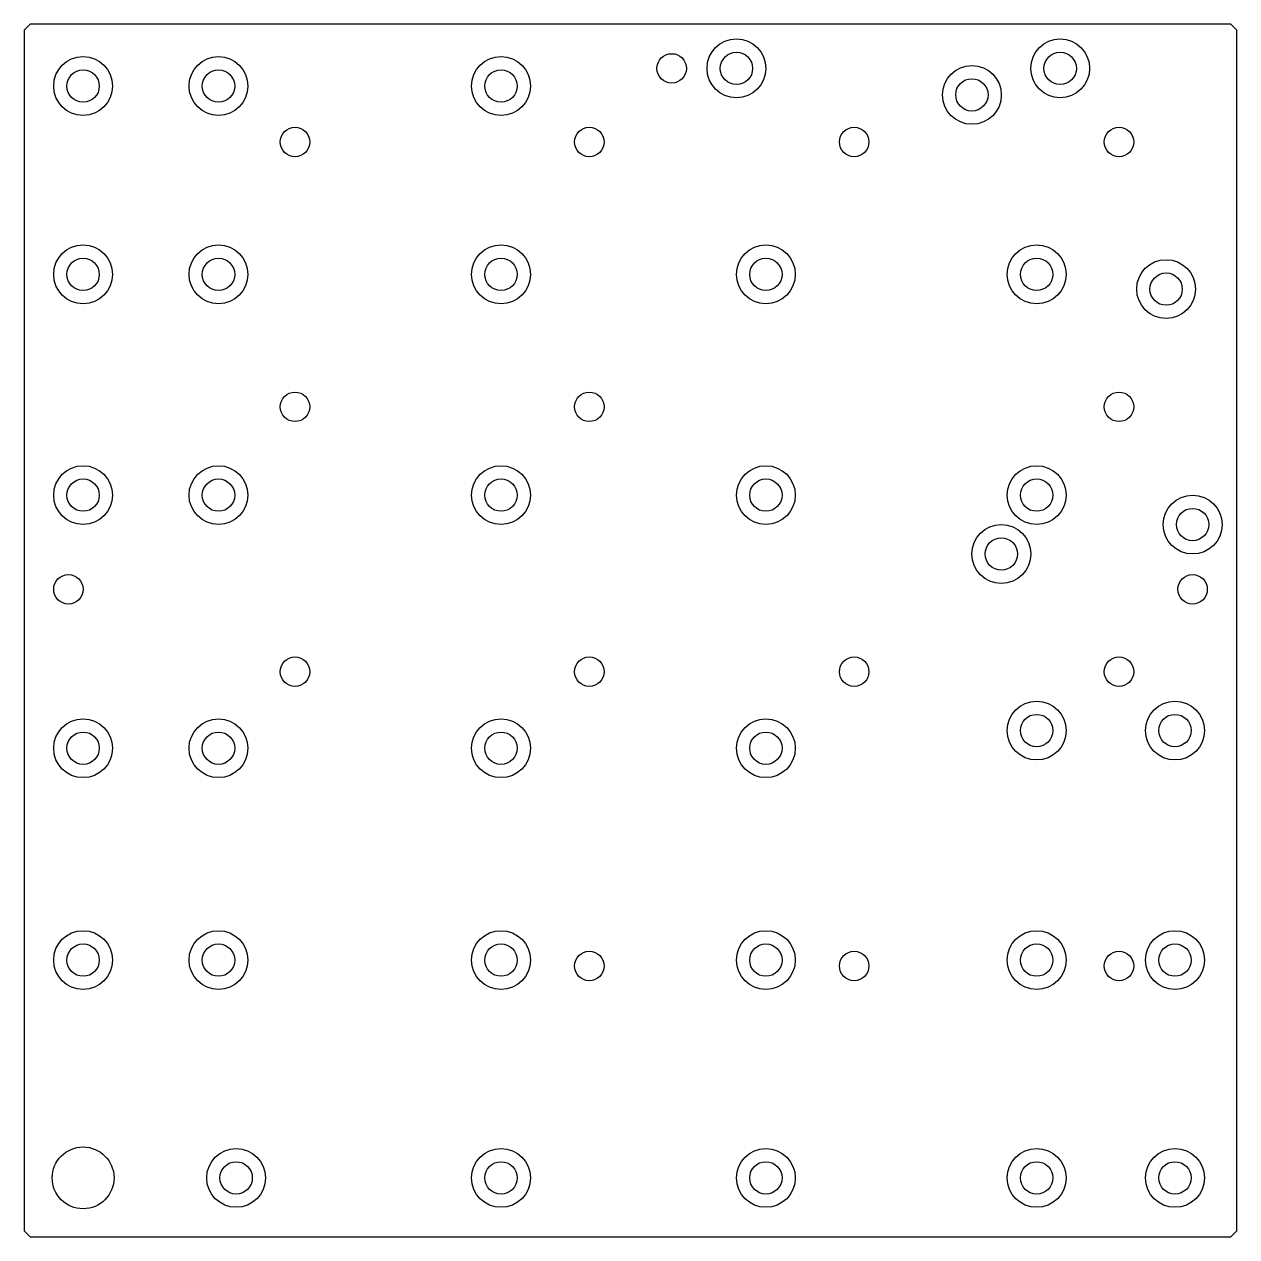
# Model space of a CAD drawing. Header units: millimetres. Extents: x -103 to 103, y -103 to 103.
import ezdxf

# ---------------------------------------------------------------- set-up
doc = ezdxf.new("R2010")
doc.units = ezdxf.units.MM
doc.layers.get('0').update_dxf_attribs({"linetype": 'CONTINUOUS'})

msp = doc.modelspace()

# ---------------------------------------------------------------- linework, layer by layer
msp.add_lwpolyline([(102, -103), (103, -102), (103, 102), (102, 103), (-102, 103), (-103, 102), (-103, -102), (-102, -103)], close=True)
msp.add_lwpolyline([(102, -103), (103, -102), (103, 102), (102, 103), (-102, 103), (-103, 102), (-103, -102), (-102, -103)], close=True)
for centre, radius in [((18, 95.5), 5), ((73, 95.5), 5), ((-93, 92.5), 5), ((-70, 92.5), 5), ((-22, 92.5), 5), ((7, 95.5), 2.5), ((7, 95.5), 2.5), ((18, 95.5), 2.75), ((73, 95.5), 2.75), ((-93, 92.5), 2.75), ((-70, 92.5), 2.75), ((-22, 92.5), 2.75), ((58, 91), 5), ((58, 91), 2.75), ((-57, 83), 2.5), ((-57, 83), 2.5), ((-7, 83), 2.5), ((-7, 83), 2.5), ((38, 83), 2.5), ((38, 83), 2.5), ((83, 83), 2.5), ((83, 83), 2.5), ((-93, 60.5), 5), ((-70, 60.5), 5), ((-22, 60.5), 5), ((23, 60.5), 5), ((69, 60.5), 5), ((-93, 60.5), 2.75), ((-70, 60.5), 2.75), ((-22, 60.5), 2.75), ((23, 60.5), 2.75), ((69, 60.5), 2.75), ((91, 58), 5), ((91, 58), 2.75), ((-57, 38), 2.5), ((-57, 38), 2.5), ((-7, 38), 2.5), ((-7, 38), 2.5), ((83, 38), 2.5), ((83, 38), 2.5), ((-93, 23), 5), ((-70, 23), 5), ((-22, 23), 5), ((23, 23), 5), ((69, 23), 5), ((-93, 23), 2.75), ((-70, 23), 2.75), ((-22, 23), 2.75), ((23, 23), 2.75), ((69, 23), 2.75), ((95.5, 18), 5), ((95.5, 18), 2.75), ((63, 13), 5), ((63, 13), 2.75), ((-95.5, 7), 2.5), ((-95.5, 7), 2.5), ((95.5, 7), 2.5), ((95.5, 7), 2.5), ((-57, -7), 2.5), ((-57, -7), 2.5), ((-7, -7), 2.5), ((-7, -7), 2.5), ((38, -7), 2.5), ((38, -7), 2.5), ((83, -7), 2.5), ((83, -7), 2.5), ((69, -17), 5), ((92.5, -17), 5), ((69, -17), 2.75), ((92.5, -17), 2.75), ((-93, -20), 5), ((-70, -20), 5), ((-22, -20), 5), ((23, -20), 5), ((-93, -20), 2.75), ((-70, -20), 2.75), ((-22, -20), 2.75), ((23, -20), 2.75), ((-93, -56), 5), ((-70, -56), 5), ((-22, -56), 5), ((23, -56), 5), ((69, -56), 5), ((92.5, -56), 5), ((-93, -56), 2.75), ((-70, -56), 2.75), ((-22, -56), 2.75), ((23, -56), 2.75), ((69, -56), 2.75), ((92.5, -56), 2.75), ((-7, -57), 2.5), ((-7, -57), 2.5), ((38, -57), 2.5), ((38, -57), 2.5), ((83, -57), 2.5), ((83, -57), 2.5), ((-93, -93), 5.25), ((-93, -93), 5.25), ((-67, -93), 5), ((-22, -93), 5), ((23, -93), 5), ((69, -93), 5), ((92.5, -93), 5), ((-67, -93), 2.75), ((-22, -93), 2.75), ((23, -93), 2.75), ((69, -93), 2.75), ((92.5, -93), 2.75)]:
    msp.add_circle(centre, radius)

doc.saveas('drawing.dxf')
